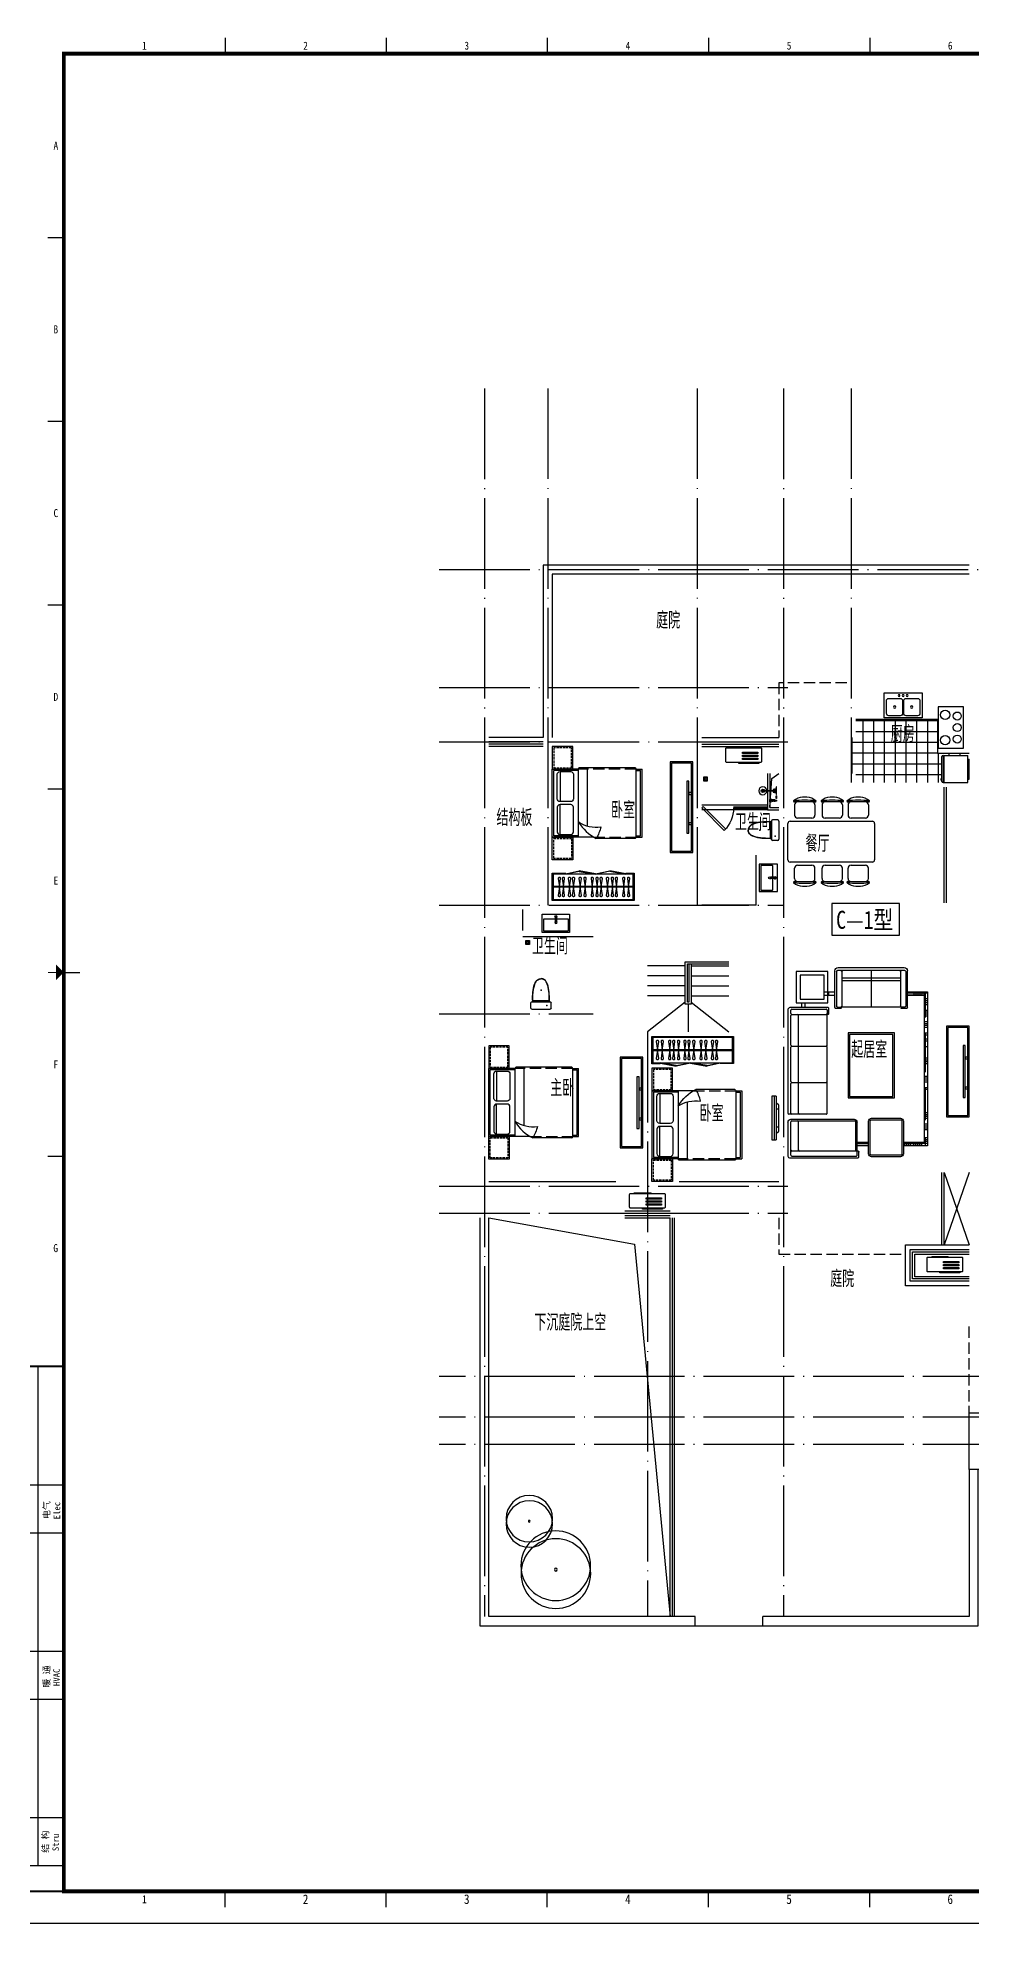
# Model space of a CAD drawing. Extents: x 921942 to 1159542, y -958603 to -790785.
# Drawn here: x 982530 to 1003142, y -916483 to -874882 of the extents above; entities that cross this region are included whole.
import ezdxf
from ezdxf.enums import TextEntityAlignment as Align

# ---------------------------------------------------------------- set-up
doc = ezdxf.new("R2010")
doc.units = 0
doc.header["$LTSCALE"] = 1000
doc.header["$MEASUREMENT"] = 0
doc.linetypes.add('DASH', pattern=[0.35, 0.25, -0.1])
doc.linetypes.add('DOTE', pattern=[2.42, 2, -0.2, 0.02, -0.2])
doc.layers.get('0').update_dxf_attribs({"linetype": 'CONTINUOUS'})
for name, color, linetype in [('BALCONY', 6, 'CONTINUOUS'), ('DOTE', 1, 'DOTE'), ('PUB_TEXT', 7, 'CONTINUOUS'), ('STAIR', 2, 'CONTINUOUS'), ('TT', 7, 'CONTINUOUS'), ('WINDOW', 4, 'CONTINUOUS'), ('厨卫', 8, 'CONTINUOUS'), ('图框', 255, 'CONTINUOUS'), ('家具', 8, 'CONTINUOUS'), ('平面填充', 250, 'CONTINUOUS'), ('树', 86, 'CONTINUOUS'), ('看线', 2, 'CONTINUOUS'), ('空调', 8, 'CONTINUOUS'), ('管道', 8, 'CONTINUOUS'), ('造型墙', 55, 'CONTINUOUS'), ('阳台', 6, 'CONTINUOUS'), ('面积线', 3, 'CONTINUOUS')]:
    doc.layers.add(name, color=color, linetype=linetype)
doc.styles.get("Standard").update_dxf_attribs({"font": 'GBENOR', "bigfont": 'GBCBIG'})
doc.styles.add('TKZ1', font='SIMHEI.TTF', dxfattribs={"width": 0.7})
doc.styles.add('图签栏', font='SimSun.ttf')
doc.styles.add('黑体', font='SIMHEI.TTF', dxfattribs={"width": 0.8})

# ---------------------------------------------------------------- blocks, each defined once
blk = doc.blocks.new('wasfsdgdfh')
at = {"layer": '厨卫', "linetype": 'ByBlock'}
for p, q in [((-317, 406), (241, 406)), ((-317, -432), (-317, 406)), ((-190, 51), (-190, 305)), ((-140, 356), (140, 356)), ((140, 0), (-140, 0)), ((190, 305), (190, 51)), ((241, 406), (241, -432)), ((-190, -330), (-190, -76)), ((-140, -25), (140, -25)), ((140, -381), (-140, -381)), ((190, -76), (190, -330)), ((241, -432), (-317, -432))]:
    blk.add_line(p, q, dxfattribs=at)
at = {"layer": '厨卫', "linetype": 'ByBlock', "extrusion": (0, 0, -1)}
for centre, major_axis, start_param, end_param in [((-254, 76), (-13.5, 13.5), 3.926991, 10.210176), ((-254, -13), (-13.5, 13.5), 3.926991, 10.210176), ((-140, 305), (0.1, 50.8), 4.711206, 6.282002), ((-140, 51), (-0.1, 50.8), 3.142779, 4.713576), ((0, 178), (-18, 18), 3.926991, 10.210176), ((140, 305), (-0.1, 50.8), 0.001187, 1.571983), ((140, 51), (0.1, 50.8), 1.569613, 3.140409), ((-254, -102), (-13.5, 13.5), 3.926991, 10.210176), ((-140, -76), (0.1, 50.8), 4.711206, 6.282002), ((-140, -330), (-0.1, 50.8), 3.142779, 4.713576), ((0, -203), (-18, 18), 3.926991, 10.210176), ((140, -76), (-0.1, 50.8), 0.001187, 1.571983), ((140, -330), (0.1, 50.8), 1.569613, 3.140409)]:
    blk.add_ellipse(centre, major_axis=major_axis, ratio=1, start_param=start_param, end_param=end_param, dxfattribs=at)
blk = doc.blocks.new('aswqdfrsgfh')
at = {"layer": '厨卫', "linetype": 'ByBlock'}
for p, q in [((-513, 299), (-513, -260)), ((401, 299), (-513, 299)), ((401, -260), (401, 299)), ((-513, -260), (401, -260))]:
    blk.add_line(p, q, dxfattribs=at)
for centre, radius in [((-310, 159), 88.9), ((-56, 159), 88.9), ((198, 159), 88.9), ((-336, -108), 102), ((223, -108), 102)]:
    blk.add_circle(centre, radius, dxfattribs=at)
blk = doc.blocks.new('A$C0C200289')
at = {"layer": '家具'}
for p, q in [((-150, 72), (-150, 597)), ((600, 597), (-150, 597)), ((500, 623), (-48, 623)), ((-48, 613), (-48, 623)), ((500, 613), (-48, 613)), ((500, 613), (500, 623)), ((600, 72), (600, 597)), ((-144, 72), (-150, 72)), ((-150, 53), (-150, 62)), ((-144, 62), (-150, 62)), ((-144, 62), (-144, 72)), ((568, 22), (-118, 22)), ((499, 22), (499, 0)), ((535, 22), (535, 0)), ((594, 62), (594, 72)), ((594, 72), (600, 72)), ((594, 62), (600, 62)), ((600, 53), (600, 62)), ((499, 0), (535, 0))]:
    blk.add_line(p, q, dxfattribs=at)
at = {"layer": '家具', "color": 251}
for p, q in [((594, 72), (-144, 72)), ((594, 62), (-144, 62))]:
    blk.add_line(p, q, dxfattribs=at)
at = {"layer": '家具'}
for centre, start, end in [((-118, 53), 180, 270), ((568, 53), 270, 0)]:
    blk.add_arc(centre, 31.5, start, end, dxfattribs=at)
blk = doc.blocks.new('A$C25AA54E1')
at = {"layer": '家具', "ltscale": 20}
for p, q in [((884, 2199), (884, 3017)), ((918, 3081), (3211, 3081)), ((3234, 2997), (3234, 3061)), ((3234, 2234), (3234, 2996)), ((3347, 3015), (3347, 1617)), ((3413, 3081), (4163, 3081)), ((4198, 3046), (4198, 1539)), ((1012, 2176), (906, 2176)), ((1712, 2211), (1057, 2211)), ((3212, 2211), (1757, 2211)), ((1, 1972), (0, 511)), ((883, 2042), (71, 2042)), ((871, 614), (872, 1868)), ((906, 1914), (906, 2019)), ((1443, 1750), (2878, 1750)), ((1443, 728), (1443, 1750)), ((2878, 1750), (2878, 728)), ((4110, 1300), (3391, 1300)), ((4024, 1551), (3413, 1551)), ((4047, 1574), (4047, 1539)), ((4175, 1516), (4070, 1516)), ((3325, 1234), (3325, 597)), ((4176, 597), (4176, 1234)), ((882, 440), (70, 440)), ((905, 463), (905, 568)), ((2878, 728), (1443, 728)), ((3391, 531), (4110, 531))]:
    blk.add_line(p, q, dxfattribs=at)
at = {"layer": '家具', "color": 8}
for p, q in [((918, 2994), (918, 2234)), ((1011, 3017), (942, 3017)), ((1034, 2994), (1034, 2234)), ((1711, 3017), (1058, 3017)), ((1734, 2996), (1734, 2234)), ((2511, 3017), (1758, 3017)), ((2534, 2996), (2534, 2234)), ((3211, 3017), (2558, 3017)), ((3380, 2996), (3380, 1606)), ((4070, 3017), (3403, 3017)), ((4047, 2994), (4047, 1574)), ((4140, 3017), (4070, 3017)), ((4163, 2994), (4163, 1574)), ((3211, 2846), (1058, 2846)), ((4025, 2846), (3403, 2846)), ((603, 2178), (536, 2178)), ((941, 2211), (1012, 2211)), ((64, 1915), (65, 1985)), ((65, 1869), (64, 1915)), ((64, 569), (65, 1872)), ((87, 1892), (849, 1891)), ((87, 1892), (849, 1891)), ((88, 2008), (848, 2007)), ((88, 1892), (848, 1891)), ((236, 592), (236, 1892)), ((293, 592), (293, 1892)), ((503, 2041), (503, 2042)), ((871, 1984), (871, 1914)), ((1476, 1717), (2845, 1717)), ((1476, 761), (1476, 1717)), ((2845, 1717), (2845, 761)), ((4110, 1265), (3391, 1265)), ((4047, 1584), (3402, 1584)), ((3876, 1551), (3876, 1303)), ((3918, 1551), (3918, 1302)), ((4140, 1551), (4070, 1551)), ((65, 1242), (871, 1241)), ((3360, 1234), (3360, 597)), ((4141, 597), (4141, 1234)), ((64, 499), (64, 569)), ((87, 592), (848, 591)), ((87, 476), (848, 475)), ((561, 440), (561, 0)), ((603, 440), (603, 128)), ((871, 498), (871, 568)), ((2845, 761), (1476, 761)), ((3391, 566), (4110, 566)), ((3930, 507), (3860, 507)), ((3918, 465), (3860, 465)), ((3930, 416), (3860, 416)), ((3876, 531), (3876, 0)), ((3918, 531), (3918, 128)), ((606, 292), (536, 292)), ((603, 250), (536, 250)), ((606, 208), (536, 208)), ((606, 158), (536, 158)), ((606, 116), (536, 116)), ((606, 74), (536, 74)), ((1105, 44), (536, 44)), ((606, 86), (603, 86)), ((686, 70), (686, 0)), ((728, 70), (728, 0)), ((770, 70), (770, 0)), ((812, 70), (812, 0)), ((938, 70), (938, 0)), ((979, 70), (979, 0)), ((1021, 70), (1021, 0)), ((1063, 70), (1063, 0)), ((1189, 70), (1189, 0)), ((1231, 70), (1231, 0)), ((1273, 70), (1273, 0)), ((1314, 70), (1314, 0)), ((1440, 70), (1440, 0)), ((2310, 44), (1440, 44)), ((1482, 70), (1482, 0)), ((1574, 70), (1574, 0)), ((1616, 70), (1616, 0)), ((1741, 70), (1741, 0)), ((1993, 70), (1993, 0)), ((2035, 70), (2035, 0)), ((2076, 70), (2076, 0)), ((2118, 70), (2118, 0)), ((2394, 70), (2394, 0)), ((2436, 70), (2436, 0)), ((2478, 70), (2478, 0)), ((2520, 70), (2520, 0)), ((2645, 70), (2645, 0)), ((3365, 44), (2645, 44)), ((2687, 70), (2687, 0)), ((3198, 70), (3198, 0)), ((3240, 70), (3240, 0)), ((3281, 70), (3281, 0)), ((3323, 70), (3323, 0)), ((3449, 70), (3449, 0)), ((3491, 70), (3491, 0)), ((3533, 70), (3533, 0)), ((3575, 70), (3575, 0)), ((3750, 70), (3750, 0)), ((3930, 44), (3750, 44)), ((3792, 70), (3792, 0)), ((3834, 70), (3834, 0)), ((3930, 374), (3860, 374)), ((3918, 297), (3860, 297)), ((3930, 255), (3860, 255)), ((3930, 213), (3860, 213)), ((3918, 171), (3860, 171)), ((3930, 122), (3860, 122)), ((3930, 86), (3918, 86))]:
    blk.add_line(p, q, dxfattribs=at)
at = {"layer": '家具'}
for p, q in [((781, 2780), (884, 2780)), ((781, 2709), (884, 2709)), ((536, 2283), (536, 2042)), ((606, 2283), (606, 2042)), ((3860, 1302), (3860, 1551)), ((3930, 1300), (3930, 1551)), ((536, 440), (536, 0)), ((606, 440), (606, 70)), ((3860, 70), (3860, 531)), ((3930, 0), (3930, 531)), ((606, 70), (3860, 70)), ((536, 0), (3930, 0))]:
    blk.add_line(p, q, dxfattribs=at)
at = {"layer": '家具', "ltscale": 20}
blk.add_lwpolyline([(781, 2895), (781, 2199), (85, 2199), (85, 2895)], close=True, dxfattribs=at)
at = {"layer": '家具', "color": 8}
blk.add_lwpolyline([(698, 2812), (698, 2282), (169, 2282), (169, 2812)], close=True, dxfattribs=at)
at = {"layer": '家具', "ltscale": 20, "extrusion": (0, 0, -1)}
for centre, major_axis, ratio, start_param, end_param in [((953, 3021), (-49.4, 49.4), 1, 5.45018, 6.544088), ((3211, 3058), (16.4, 16.4), 1, -0.785398, 0.696689), ((4163, 3046), (24.6, 24.6), 1, -0.785398, 0.785398), ((906, 2199), (16.2, 16.2), 1, 2.356194, 3.926991), ((1012, 2234), (-16.2, 16.2), 1, 2.356194, 3.926991), ((1012, 2193), (12.7, 12.7), 0.942987, -0.815786, 2.325807), ((1057, 2234), (-16.2, 16.2), 1, 3.926991, 5.497787), ((1712, 2234), (-16.2, 16.2), 1, 2.356194, 3.926991), ((1757, 2234), (16.2, 16.2), 1, 2.356194, 3.926991), ((2512, 2234), (-16.2, 16.2), 1, 2.356194, 3.926991), ((2557, 2234), (16.2, 16.2), 1, 2.356194, 3.926991), ((3212, 2234), (-16.2, 16.2), 1, 2.356194, 3.926991), ((4024, 1574), (16.2, 16.2), 1, 0.785398, 2.356194), ((4175, 1539), (-16.2, 16.2), 1, 2.356194, 3.926991)]:
    blk.add_ellipse(centre, major_axis=major_axis, ratio=ratio, start_param=start_param, end_param=end_param, dxfattribs=at)
at = {"layer": '家具', "color": 8, "extrusion": (0, 0, -1)}
for centre, major_axis, start_param, end_param in [((942, 2994), (16.4, 16.4), 3.926991, 5.497787), ((1011, 2994), (16.4, 16.4), -0.785398, 0.785398), ((1058, 2994), (16.4, 16.4), 3.926991, 5.497787), ((1711, 2994), (-16.4, 16.4), 0.785398, 2.267485), ((1758, 2994), (16.4, 16.4), 4.0157, 5.497787), ((2511, 2994), (-16.4, 16.4), 0.785398, 2.267485), ((2558, 2994), (16.4, 16.4), 4.0157, 5.497787), ((3211, 2994), (-16.4, 16.4), 0.785398, 2.267485), ((3403, 2994), (16.4, 16.4), 4.0157, 5.497787), ((4023, 2994), (16.4, 16.4), -0.785398, 0.785398), ((4070, 2994), (-16.4, 16.4), 5.497787, 7.068583), ((4140, 2994), (16.4, 16.4), -0.785398, 0.785398), ((1058, 2869), (-16.4, 16.4), 3.926991, 5.409078), ((3211, 2822), (16.4, 16.4), -0.785398, 0.696689), ((3403, 2869), (-16.4, 16.4), 3.926991, 5.409078), ((4025, 2822), (-16.4, 16.4), 0.785398, 2.267485), ((941, 2234), (16.2, 16.2), 2.356194, 3.926991), ((4070, 1574), (16.2, 16.2), 2.356194, 3.926991), ((4140, 1574), (-16.2, 16.2), 2.356194, 3.926991)]:
    blk.add_ellipse(centre, major_axis=major_axis, ratio=1, start_param=start_param, end_param=end_param, dxfattribs=at)
at = {"layer": '家具', "ltscale": 20}
for centre, major_axis, ratio, start_param, end_param in [((3413, 3015), (-46.6, 46.6), 1, -0.785398, 0.785398), ((71, 1972), (49.7, 49.7), 1, 0.785398, 2.356194), ((848, 1914), (-16.2, 16.2), 1, 2.355029, 3.925825), ((849, 1868), (16.2, 16.2), 1, 5.496622, 7.067418), ((849, 1868), (16.2, 16.2), 1, 5.496622, 7.067418), ((889, 1914), (12.4, 12.4), 0.984307, 2.347446, 5.489038), ((883, 2019), (-16.2, 16.2), 1, 3.925825, 5.496622), ((3391, 1234), (-46.6, 46.6), 1, -0.785398, 0.785398), ((3413, 1617), (46.6, 46.6), 1, 2.356194, 3.926991), ((4070, 1539), (16.2, 16.2), 1, 2.356194, 3.926991), ((4110, 1234), (46.6, 46.6), 1, 5.497787, 7.068583), ((70, 511), (49.7, 49.7), 1, 2.356194, 3.926991), ((848, 614), (-16.2, 16.2), 1, 2.355029, 3.925825), ((848, 568), (-16.2, 16.2), 1, 3.925825, 5.496622), ((888, 568), (12.4, 12.4), 0.984309, -0.794147, 2.347446), ((882, 463), (-16.2, 16.2), 1, 2.355029, 3.925825), ((3391, 597), (46.6, 46.6), 1, 2.356194, 3.926991), ((4110, 597), (-46.6, 46.6), 1, 2.356194, 3.926991)]:
    blk.add_ellipse(centre, major_axis=major_axis, ratio=ratio, start_param=start_param, end_param=end_param, dxfattribs=at)
at = {"layer": '家具', "color": 8}
for centre, major_axis, start_param, end_param in [((1058, 2822), (16.4, 16.4), 0.785398, 2.267485), ((3211, 2869), (16.4, 16.4), 3.926991, 5.409078), ((3403, 2822), (16.4, 16.4), 0.785398, 2.267485), ((4025, 2869), (16.4, 16.4), 3.926991, 5.409078), ((88, 1915), (16.4, 16.4), 2.355029, 3.925825), ((88, 1869), (-16.4, 16.4), -0.786564, 0.784233), ((88, 1985), (-16.4, 16.4), -0.786564, 0.784233), ((89, 1869), (-16.4, 16.4), -0.697854, 0.784233), ((89, 1869), (16.4, 16.4), 0.872942, 2.355029), ((89, 1915), (-16.4, 16.4), 0.784233, 2.266319), ((89, 1915), (-16.4, 16.4), 0.784233, 2.266319), ((848, 1985), (16.2, 16.2), 5.496622, 7.067418), ((3391, 1234), (-22, 22), -0.785398, 0.785398), ((3402, 1606), (15.5, 15.5), 2.356194, 3.926991), ((4110, 1234), (22, 22), 5.497787, 7.068583), ((87, 615), (16.4, 16.4), 2.355029, 3.925825), ((87, 569), (-16.4, 16.4), -0.786564, 0.784233), ((87, 499), (-16.4, 16.4), 0.784233, 2.355029), ((848, 498), (-16.2, 16.2), 2.355029, 3.925825), ((3391, 597), (22, 22), 2.356194, 3.926991), ((4110, 597), (-22, 22), 2.356194, 3.926991)]:
    blk.add_ellipse(centre, major_axis=major_axis, ratio=1, start_param=start_param, end_param=end_param, dxfattribs=at)
blk = doc.blocks.new('A$C2FB07499')
at = {"layer": '家具', "ltscale": 0.5}
blk.add_lwpolyline([(500, 0), (0, 0), (0, 2000), (500, 2000)], close=True, dxfattribs=at)
at = {"layer": '家具', "color": 251, "ltscale": 40}
for points in [[(470, 30), (30, 30), (30, 1970), (470, 1970)], [(368, 1572), (415, 1572), (415, 428), (368, 428)], [(415, 1381), (480, 1381), (480, 1343), (415, 1343)], [(415, 717), (480, 717), (480, 679), (415, 679)]]:
    blk.add_lwpolyline(points, close=True, dxfattribs=at)
blk = doc.blocks.new('fdgfhghjy')
at = {"layer": '家具'}
for p, q in [((-1002, 425), (-1002, -35)), ((-934, 420), (-709, 420)), ((-572, -1297), (-572, 518)), ((-522, 568), (278, 568)), ((328, 518), (328, -1297)), ((689, 420), (464, 420)), ((757, -35), (757, 425)), ((-1102, 245), (-1102, 146)), ((-642, 353), (-642, 38)), ((397, 38), (397, 353)), ((857, 146), (857, 245)), ((-1102, -363), (-1102, -462)), ((-1002, -183), (-1002, -643)), ((-934, -30), (-709, -30)), ((-934, -188), (-709, -188)), ((-642, -255), (-642, -570)), ((397, -570), (397, -255)), ((689, -30), (464, -30)), ((689, -188), (464, -188)), ((757, -643), (757, -183)), ((857, -462), (857, -363)), ((-1002, -755), (-1002, -1215)), ((-934, -638), (-709, -638)), ((-934, -760), (-709, -760)), ((-642, -828), (-642, -1143)), ((397, -1143), (397, -828)), ((689, -638), (464, -638)), ((689, -760), (464, -760)), ((757, -1215), (757, -755)), ((-1102, -936), (-1102, -1035)), ((-934, -1210), (-709, -1210)), ((689, -1210), (464, -1210)), ((857, -1035), (857, -936)), ((278, -1347), (-522, -1347))]:
    blk.add_line(p, q, dxfattribs=at)
for centre, radius, start, end in [((-786, 235), 316, 139.2735, 178.2349), ((1676, 195), 2713, 174.8023, 185.1977), ((-1018, 435), 10, 67.33, 139.2735), ((-1022, 425), 20, 0, 67.33), ((-934, 353), 67.5, 90, 180), ((-709, 353), 67.5, 0, 90), ((-522, 518), 50, 90, 180), ((278, 518), 50, 0, 90), ((464, 353), 67.5, 90, 180), ((689, 353), 67.5, 0, 90), ((777, 425), 20, 112.67, 180), ((773, 435), 10, 40.7265, 112.67), ((541, 235), 316, 1.7651, 40.7265), ((-1921, 195), 2713, 354.8023, 5.1977), ((-786, 156), 316, 181.7651, 220.7265), ((-934, 38), 67.5, 180, 270), ((-709, 38), 67.5, 270, 0), ((464, 38), 67.5, 180, 270), ((689, 38), 67.5, 270, 0), ((541, 156), 316, 319.2735, 358.2349), ((-786, -373), 316, 139.2735, 178.2349), ((1676, -413), 2713, 174.8023, 185.1977), ((-1018, -44), 10, 220.7265, 292.67), ((-1018, -174), 10, 67.33, 139.2735), ((-1022, -35), 20, 292.67, 0), ((-1022, -183), 20, 0, 67.33), ((-934, -255), 67.5, 90, 180), ((-709, -255), 67.5, 0, 90), ((464, -255), 67.5, 90, 180), ((689, -255), 67.5, 0, 90), ((777, -35), 20, 180, 247.33), ((777, -183), 20, 112.67, 180), ((773, -44), 10, 247.33, 319.2735), ((773, -174), 10, 40.7265, 112.67), ((541, -373), 316, 1.7651, 40.7265), ((-1921, -413), 2713, 354.8023, 5.1977), ((-786, -453), 316, 181.7651, 220.7265), ((-786, -945), 316, 139.2735, 178.2349), ((1676, -985), 2713, 174.8023, 185.1977), ((-1018, -652), 10, 220.7265, 292.67), ((-1018, -746), 10, 67.33, 139.2735), ((-1022, -643), 20, 292.67, 0), ((-1022, -755), 20, 0, 67.33), ((-934, -570), 67.5, 180, 270), ((-934, -828), 67.5, 90, 180), ((-709, -570), 67.5, 270, 0), ((-709, -828), 67.5, 0, 90), ((464, -570), 67.5, 180, 270), ((464, -828), 67.5, 90, 180), ((689, -570), 67.5, 270, 0), ((689, -828), 67.5, 0, 90), ((777, -643), 20, 180, 247.33), ((777, -755), 20, 112.67, 180), ((773, -652), 10, 247.33, 319.2735), ((773, -746), 10, 40.7265, 112.67), ((541, -453), 316, 319.2735, 358.2349), ((541, -945), 316, 1.7651, 40.7265), ((-1921, -985), 2713, 354.8023, 5.1977), ((-786, -1025), 316, 181.7651, 220.7265), ((-1018, -1225), 10, 220.7265, 292.67), ((-1022, -1215), 20, 292.67, 0), ((-934, -1143), 67.5, 180, 270), ((-709, -1143), 67.5, 270, 0), ((464, -1143), 67.5, 180, 270), ((689, -1143), 67.5, 270, 0), ((777, -1215), 20, 180, 247.33), ((773, -1225), 10, 247.33, 319.2735), ((541, -1025), 316, 319.2735, 358.2349), ((-522, -1297), 50, 180, 270), ((278, -1297), 50, 270, 0)]:
    blk.add_arc(centre, radius, start, end, dxfattribs=at)
blk = doc.blocks.new('dgfgf')
at = {"layer": '家具'}
blk.add_lwpolyline([(7597, -62676), (7147, -62676), (7147, -63176), (7597, -63176), (7597, -62676), (7517, -62676)], dxfattribs=at)
at = {"layer": '家具', "color": 251, "linetype": 'DASH', "ltscale": 0.2}
blk.add_lwpolyline([(7567, -62706), (7177, -62706), (7177, -63146), (7567, -63146)], close=True, dxfattribs=at)
blk = doc.blocks.new('A$C72813290')
at = {"layer": '家具'}
for p, q in [((579, 2000), (0, 2000)), ((0, 500), (0, 2000)), ((30, 530), (30, 1970)), ((579, 1970), (30, 1970)), ((170, 1945), (170, 1283)), ((579, 500), (579, 2010)), ((1830, 2030), (599, 2030)), ((779, 753), (779, 2030)), ((1850, 500), (1850, 2000)), ((1850, 2000), (1980, 2000)), ((1850, 1970), (1950, 1970)), ((1950, 530), (1950, 1970)), ((1980, 500), (1980, 2000)), ((170, 555), (170, 1217)), ((912, 500), (0, 500)), ((579, 530), (30, 530)), ((1830, 470), (967, 470)), ((1850, 530), (1950, 530)), ((1850, 500), (1980, 500))]:
    blk.add_line(p, q, dxfattribs=at)
at = {"layer": '家具', "linetype": 'DASH'}
for p, q in [((1850, 2000), (579, 2000)), ((912, 500), (1850, 500))]:
    blk.add_line(p, q, dxfattribs=at)
at = {"layer": '家具'}
for points in [[(170, 1945), (405, 1945, -0.414214), (465, 1885), (465, 1343, -0.414214), (405, 1283), (170, 1283, -0.414214), (110, 1343), (110, 1885, -0.414214)], [(170, 555), (405, 555, 0.414214), (465, 615), (465, 1157, 0.414214), (405, 1217), (170, 1217, 0.414214), (110, 1157), (110, 615, 0.414214)]]:
    blk.add_lwpolyline(points, format="xyb", close=True, dxfattribs=at)
blk.add_lwpolyline([(579, 833, 0.180302), (1071, 725, -0.088637), (967, 470, 28871.271551)], format="xyb", dxfattribs=at)
for centre, radius, start, end in [((599, 2010), 20, 90, 180), ((1819, 2001), 30.7, 357.6884, 69.6917), ((1392, 1313), 944, 210.6075, 243.2773), ((1819, 499), 30.7, 290.3566, 2.3152)]:
    blk.add_arc(centre, radius, start, end, dxfattribs=at)
blk.add_blockref('dgfgf', (-7147, 65176), dxfattribs=at)
at = {"layer": '家具', "xscale": -1, "rotation": 180}
blk.add_blockref('dgfgf', (-7147, -62676), dxfattribs=at)
blk = doc.blocks.new('asfdgfhgfh')
at = {"layer": '厨卫', "lineweight": -3}
for p, q in [((-222, -50), (-222, -125)), ((-222, -72), (-192, -72)), ((-192, -50), (-192, -125)), ((-12, -37), (-12, -27)), ((4, -42), (4, -315)), ((14, -315), (14, -42)), ((31, -37), (31, -27))]:
    blk.add_line(p, q, dxfattribs=at)
at = {"layer": '厨卫', "color": 8}
for p, q in [((-6, -37), (-6, -27)), ((24, -34), (24, -27))]:
    blk.add_line(p, q, dxfattribs=at)
at = {"layer": '厨卫', "lineweight": -3}
for points in [[(-195, -40), (-195, -12), (-219, -12), (-219, -40)], [(-1, -27), (-46, -27), (-76, -22), (-76, -12)], [(-76, -12), (94, -12), (94, -22), (64, -27), (19, -27)], [(-19, -61), (-29, -61), (-29, -57), (-19, -57)], [(4, -82), (-19, -82), (-19, -37), (-6, -37)], [(24, -37), (37, -37), (37, -82), (14, -82)], [(37, -57), (47, -57), (47, -61), (37, -61)]]:
    blk.add_lwpolyline(points, dxfattribs=at)
for points in [[(-162, -12), (-162, -22), (-106, -22), (-106, -12)], [(40, -12), (40, -22), (-22, -22), (-22, -12)]]:
    blk.add_lwpolyline(points, close=True, dxfattribs=at)
at = {"layer": '厨卫', "color": 8}
for points in [[(4, -62), (-6, -62), (-6, -34), (-1, -34)], [(19, -34), (24, -34), (24, -62), (14, -62)]]:
    blk.add_lwpolyline(points, dxfattribs=at)
blk.add_lwpolyline([(19, -22), (19, -42), (-1, -42), (-1, -22)], close=True, dxfattribs=at)
for centre, radius in [((-207, -50), 15), ((-207, -99), 15), ((9, -315), 5)]:
    blk.add_circle(centre, radius, dxfattribs=at)
at = {"layer": '厨卫', "lineweight": -3}
blk.add_circle((9, -315), 89.5, dxfattribs=at)
for centre, start, end in [((-239, -119), 286.4181, 340.3267), ((-175, -119), 199.6733, 253.5819)]:
    blk.add_arc(centre, 17.7, start, end, dxfattribs=at)
at = {"layer": '厨卫', "color": 8}
for centre, radius, start, end in [((-207, -50), 17, 133.3359, 208.0725), ((-207, -99), 17, 151.9275, 28.0725), ((-207, -50), 17, 331.9275, 46.6641), ((9, -315), 35, 98.2132, 81.7868), ((9, -315), 9, 123.749, 56.251)]:
    blk.add_arc(centre, radius, start, end, dxfattribs=at)
at = {"layer": '厨卫', "lineweight": -3, "extrusion": (0, 0, -1)}
for centre, major_axis, ratio, start_param, end_param in [((-207, -147), (33.6, 0), 0.612909, -0.37962, 3.521213), ((-207, -138), (31.4, 0), 0.47884, -1.072899, 4.214492)]:
    blk.add_ellipse(centre, major_axis=major_axis, ratio=ratio, start_param=start_param, end_param=end_param, dxfattribs=at)
blk = doc.blocks.new('aswfdgdfh')
at = {"layer": '厨卫'}
blk.add_lwpolyline([(43, -43), (43, 43), (-43, 43), (-43, -43)], close=True, dxfattribs=at)
at = {"layer": '厨卫', "color": 8}
for points in [[(-33, 0), (-33, 1), (-17, 1), (-17, 0)], [(-24, 23), (-22, 24), (-11, 13), (-13, 12)], [(0, 33), (1, 33), (1, 17), (0, 17)], [(23, 24), (24, 22), (13, 11), (12, 13)], [(33, 0), (33, -1), (17, -1), (17, 0)], [(-23, -24), (-24, -22), (-13, -11), (-12, -13)], [(0, -33), (-1, -33), (-1, -17), (0, -17)], [(24, -23), (22, -24), (11, -13), (13, -12)]]:
    blk.add_lwpolyline(points, close=True, dxfattribs=at)
blk.add_circle((0, 0), 36.6, dxfattribs=at)
blk = doc.blocks.new('DR2045')
at = {"color": 0, "linetype": 'ByBlock'}
for p, q in [((0, 0), (-1.1, -1.1)), ((0, 0), (17, -17)), ((-1.1, -1.1), (15.9, -18))]:
    blk.add_line(p, q, dxfattribs=at)
blk.add_arc((0, 0), 24, 270, 315, dxfattribs=at)
blk = doc.blocks.new('asfdgfh')
at = {"layer": '厨卫', "ltscale": 100}
for p, q in [((-266, -207, 0), (-266, -92, 0)), ((159, -67, 0), (-241, -67, 0)), ((159, -232, 0), (-241, -232, 0)), ((145, -40, 0), (-228, -40, 0)), ((184, -207, 0), (184, -92, 0))]:
    blk.add_line(p, q, dxfattribs=at)
for centre, radius, start, end in [((-241, -92, 0), 25, 90, 180), ((-241, -207, 0), 25, 180, 270), ((-261, -39, 0), 33.7, 303.6157, 10.847), ((178, -39, 0), 33.9, 169.3113, 235.1347), ((159, -92, 0), 25, 0, 90), ((159, -207, 0), 25, 270, 0)]:
    blk.add_arc(centre, radius, start, end, dxfattribs=at)
for points, knots in [([(-227, -33, 0), (-227, 85, 0), (-226, 243, 0), (-137, 424, 0), (-69, 441, 0), (-41, 448, 0)], [0, 0, 0, 0, 355.24272, 473.249847, 556.576042, 556.576042, 556.576042, 556.576042]), ([(-222, -41, 0), (-222, -2, 0), (-222, 29, 0), (-220, 90, 0), (-219, 121, 0), (-213, 182, 0), (-208, 213, 0), (-198, 258, 0), (-194, 273, 0), (-187, 296, 0), (-184, 303, 0), (-180, 315, 0), (-179, 319, 0), (-176, 326, 0), (-174, 330, 0), (-170, 341, 0), (-167, 348, 0), (-160, 363, 0), (-156, 369, 0), (-148, 382, 0), (-143, 389, 0), (-134, 400, 0), (-129, 405, 0), (-121, 412, 0), (-118, 414, 0), (-112, 418, 0), (-109, 420, 0), (-102, 423, 0), (-99, 425, 0), (-92, 428, 0), (-89, 429, 0), (-78, 433, 0), (-71, 435, 0), (-56, 440, 0), (-48, 441, 0), (-40, 443, 0)], [0, 0, 0, 0, 92.762674, 92.762674, 185.525347, 185.525347, 278.288021, 278.288021, 324.669358, 324.669358, 347.860026, 347.860026, 359.45536, 359.45536, 371.050694, 371.050694, 394.241363, 394.241363, 417.432031, 417.432031, 440.6227, 440.6227, 463.813368, 463.813368, 475.408702, 475.408702, 487.004036, 487.004036, 498.599371, 498.599371, 510.194705, 510.194705, 533.385373, 533.385373, 556.576042, 556.576042, 556.576042, 556.576042]), ([(140, -40, 0), (140, -2, 0), (139, 29, 0), (138, 90, 0), (136, 121, 0), (130, 182, 0), (125, 213, 0), (115, 258, 0), (111, 273, 0), (104, 296, 0), (101, 303, 0), (97, 315, 0), (96, 319, 0), (93, 326, 0), (92, 330, 0), (87, 341, 0), (84, 348, 0), (77, 363, 0), (73, 369, 0), (65, 382, 0), (61, 389, 0), (51, 400, 0), (46, 405, 0), (38, 412, 0), (35, 414, 0), (29, 418, 0), (26, 420, 0), (20, 423, 0), (16, 425, 0), (10, 428, 0), (6, 429, 0), (-4, 433, 0), (-12, 435, 0), (-27, 440, 0), (-35, 441, 0), (-43, 443, 0)], [0, 0, 0, 0, 92.762674, 92.762674, 185.525347, 185.525347, 278.288021, 278.288021, 324.669358, 324.669358, 347.860026, 347.860026, 359.45536, 359.45536, 371.050694, 371.050694, 394.241363, 394.241363, 417.432031, 417.432031, 440.6227, 440.6227, 463.813368, 463.813368, 475.408702, 475.408702, 487.004036, 487.004036, 498.599371, 498.599371, 510.194705, 510.194705, 533.385373, 533.385373, 556.576042, 556.576042, 556.576042, 556.576042]), ([(145, -33, 0), (144, 85, 0), (143, 243, 0), (54, 424, 0), (-13, 441, 0), (-41, 448, 0)], [0, 0, 0, 0, 355.24272, 473.249847, 556.576042, 556.576042, 556.576042, 556.576042])]:
    blk.add_open_spline(points, degree=3, knots=knots, dxfattribs=at)
at = {"layer": '厨卫'}
for p in [(-42, 189, 0), (-171, -149, 0)]:
    blk.add_point(p, dxfattribs=at)
blk = doc.blocks.new('asfsdgdfh')
at = {"layer": '厨卫'}
for p, q in [((-103, -121), (-103, -33)), ((-73, -121), (-73, -33))]:
    blk.add_line(p, q, dxfattribs=at)
blk.add_lwpolyline([(212, 214), (-388, 214), (-388, -186), (212, -186)], close=True, dxfattribs=at)
blk.add_lwpolyline([(-73, -86), (172, -86, 0.414214), (182, -76), (182, 174, 0.414214), (172, 184), (-348, 184, 0.414214), (-358, 174), (-358, -76, 0.414214), (-348, -86), (-103, -86)], format="xyb", dxfattribs=at)
for radius in [25, 20]:
    blk.add_circle((-88, -11), radius, dxfattribs=at)
for centre, radius, start, end in [((-88, -138), 23, 99.4881, 80.5119), ((-88, -138), 12.3, 106.4136, 73.5864), ((-88, -138), 10.7, 108.3951, 71.6049), ((218, -111), 310, 175.5082, 184.4918), ((-88, -87), 2.86, 0, 180), ((-88, -136), 2.86, 180, 0), ((-394, -111), 310, 355.5082, 4.4918)]:
    blk.add_arc(centre, radius, start, end, dxfattribs=at)
for centre in [(-88, -33), (-88, -42), (-88, -44)]:
    blk.add_ellipse(centre, major_axis=(-15.3, 0), ratio=0.448066, start_param=3.141593, end_param=6.283185, dxfattribs=at)
blk = doc.blocks.new('空调机')
at = {"layer": '空调', "color": 8}
for p, q in [((2416486, -275315), (2416486, -275325)), ((2416849, -275305), (2416496, -275305)), ((2416859, -275325), (2416859, -275315))]:
    blk.add_line(p, q, dxfattribs=at)
blk.add_lwpolyline([(2416186, -275325), (2416946, -275325, -0.414214), (2416966, -275345), (2416966, -275615, -0.414214), (2416946, -275635), (2416186, -275635, -0.414214), (2416166, -275615), (2416166, -275345, -0.414214)], format="xyb", close=True, dxfattribs=at)
for points in [[(2416235, -275664), (2416675, -275664), (2416675, -275649), (2416235, -275649)], [(2416256, -275445), (2416592, -275445), (2416592, -275416), (2416256, -275416)], [(2416256, -275511), (2416592, -275511), (2416592, -275482), (2416256, -275482)], [(2416256, -275577), (2416592, -275577), (2416592, -275548), (2416256, -275548)]]:
    blk.add_lwpolyline(points, close=True, dxfattribs=at)
for centre, start, end in [((2416496, -275315), 90, 180), ((2416849, -275315), 0, 90)]:
    blk.add_arc(centre, 10, start, end, dxfattribs=at)
blk = doc.blocks.new('图框2')
at = {"layer": '图框', "color": 0}
for p, q in [((7538, 58900), (7538, 58400)), ((12575, 58900), (12575, 58400)), ((17612, 58900), (17612, 58400)), ((22650, 58900), (22650, 58400)), ((27688, 58900), (27688, 58400)), ((2000, 52660), (2500, 52660)), ((2000, 46920), (2500, 46920)), ((2000, 41180), (2500, 41180)), ((2000, 35440), (2500, 35440)), ((2500, 29700), (3000, 29700)), ((2000, 23960), (2500, 23960)), ((900, 17400), (2500, 17400)), ((900, 17400), (2500, 17400)), ((1700, 1800), (1700, 17400)), ((900, 13700), (2500, 13700)), ((900, 12200), (2500, 12200)), ((900, 8500), (2500, 8500)), ((900, 7000), (2500, 7000)), ((900, 3300), (2500, 3300)), ((900, 1800), (2500, 1800)), ((7538, 500), (7538, 1000)), ((12575, 500), (12575, 1000)), ((17612, 500), (17612, 1000)), ((22650, 500), (22650, 1000)), ((27688, 500), (27688, 1000)), ((0, 0), (84100, 0))]:
    blk.add_line(p, q, dxfattribs=at)
at = {"layer": '图框', "color": 0, "const_width": 120}
blk.add_lwpolyline([(83100, 58400), (2500, 58400), (2500, 1000), (83100, 1000)], close=True, dxfattribs=at)
at = {"layer": '图框', "color": 0}
for points, const_width in [([(2250, 29700), (2000, 29700)], 30), ([(2500, 1000), (900, 1000), (900, 17400), (2500, 17400)], 60)]:
    blk.add_lwpolyline(points, dxfattribs=dict(at, const_width=const_width))
blk.add_solid([(2250, 29450), (2250, 29950), (2500, 29700)], dxfattribs=at)
at = {"layer": '图框', "color": 0, "style": 'TKZ1', "width": 0.85}
for s, height, p in [('1', 250, (5019, 58650)), ('2', 250, (10056, 58650)), ('3', 250, (15094, 58650)), ('4', 250, (20131, 58650)), ('5', 250, (25169, 58650)), ('6', 250, (30206, 58650)), ('A', 250, (2250, 55530)), ('B', 250, (2250, 49790)), ('C', 250, (2250, 44050)), ('D', 250, (2250, 38310)), ('E', 250, (2250, 32570)), ('F', 250, (2250, 26830)), ('G', 250, (2244, 21090)), ('1', 250, (5019, 750)), ('2', 300, (10056, 750)), ('3', 300, (15094, 750)), ('4', 300, (20131, 750)), ('5', 300, (25169, 750)), ('6', 300, (30206, 750))]:
    blk.add_text(s, height=height, dxfattribs=at).set_placement(p, align=Align.MIDDLE)
at = {"layer": '图框', "color": 0, "style": '图签栏'}
for s, p in [('电气', (1956, 12907)), ('暖 通', (1956, 7707)), ('结 构', (1916, 2550))]:
    blk.add_text(s, height=200, rotation=90, dxfattribs=at).set_placement(p, align=Align.MIDDLE)
for s, p in [('Elec', (2385, 12619)), ('HVAC', (2368, 7411)), ('Stru', (2344, 2253))]:
    blk.add_text(s, height=200, rotation=90, dxfattribs=at).set_placement(p)
blk = doc.blocks.new('sderg fhfgjghj')
at = {"layer": '家具'}
blk.add_line((934, 186), (934, 206), dxfattribs=at)
at = {"layer": '家具', "color": 8}
for p, q in [((-553, -83), (1212, -84)), ((-553, -103), (1212, -104))]:
    blk.add_line(p, q, dxfattribs=at)
at = {"layer": '家具'}
for points in [[(-390, 187), (-390, 207), (-573, 207), (-573, -393), (1232, -394), (1232, 206), (934, 206)], [(-388, 187), (934, 186), (1212, 186), (1212, -374), (-553, -373), (-553, 187), (-388, 187)]]:
    blk.add_lwpolyline(points, dxfattribs=at)
at = {"layer": '家具', "color": 8}
for points in [[(-479, -280), (-452, -93), (-479, 93, -0.459921), (-459, 117), (-445, 117, -0.459921), (-425, 93), (-452, -93), (-425, -280, -0.459921), (-445, -303), (-459, -303, -0.459921)], [(-372, -280), (-346, -93), (-372, 93, -0.459921), (-353, 117), (-338, 117, -0.459921), (-319, 93), (-346, -93), (-319, -280, -0.459921), (-338, -303), (-353, -303, -0.459921)], [(-209, -280), (-182, -93), (-209, 93, -0.459921), (-189, 117), (-175, 117, -0.459921), (-155, 93), (-182, -93), (-155, -280, -0.459921), (-175, -303), (-189, -303, -0.459921)], [(-120, -280), (-93, -93), (-120, 93, -0.459921), (-100, 117), (-86, 117, -0.459921), (-66, 93), (-93, -93), (-66, -280, -0.459921), (-86, -303), (-100, -303, -0.459921)], [(-13, -280), (13, -93), (-13, 93, -0.459921), (6, 117), (21, 117, -0.459921), (40, 93), (13, -93), (40, -280, -0.459921), (21, -303), (6, -303, -0.459921)], [(128, -280), (155, -93), (128, 93, -0.459921), (148, 117), (162, 117, -0.459921), (182, 93), (155, -93), (182, -280, -0.459921), (162, -303), (148, -303, -0.459921)], [(217, -280), (244, -93), (217, 93, -0.459921), (236, 117), (251, 117, -0.459921), (270, 93), (244, -93), (270, -280, -0.459921), (251, -303), (236, -303, -0.459921)], [(323, -280), (350, -93), (323, 93, -0.459921), (343, 117), (357, 117, -0.459921), (377, 93), (350, -93), (377, -280, -0.459921), (357, -303), (343, -303, -0.459921)], [(483, -280), (510, -93), (483, 93, -0.459921), (503, 117), (518, 117, -0.459921), (537, 93), (510, -93), (537, -280, -0.459921), (518, -303), (503, -303, -0.459921)], [(590, -280), (617, -93), (590, 93, -0.459921), (610, 117), (624, 117, -0.459921), (644, 93), (617, -93), (644, -280, -0.459921), (624, -303), (610, -303, -0.459921)], [(737, -280), (764, -93), (737, 93, -0.459921), (757, 117), (771, 117, -0.459921), (791, 93), (764, -93), (791, -280, -0.459921), (771, -303), (757, -303, -0.459921)], [(826, -280), (852, -93), (826, 93, -0.459921), (845, 117), (860, 117, -0.459921), (879, 93), (852, -93), (879, -280, -0.459921), (860, -303), (845, -303, -0.459921)], [(961, -280), (988, -93), (961, 93, -0.459921), (981, 117), (995, 117, -0.459921), (1015, 93), (988, -93), (1015, -280, -0.459921), (995, -303), (981, -303, -0.459921)], [(1049, -280), (1076, -93), (1049, 93, -0.459921), (1069, 117), (1083, 117, -0.459921), (1103, 93), (1076, -93), (1103, -280, -0.459921), (1083, -303), (1069, -303, -0.459921)]]:
    blk.add_lwpolyline(points, format="xyb", close=True, dxfattribs=at)
at = {"layer": '家具'}
for points in [[(-388, 196), (-40, 259), (-39, 250), (-386, 187)], [(276, 196), (-40, 259), (-42, 250), (274, 187)], [(278, 196), (640, 259), (642, 249), (280, 186)], [(934, 196), (640, 259), (638, 249), (932, 186)]]:
    blk.add_lwpolyline(points, close=True, dxfattribs=at)
blk = doc.blocks.new('aswefrsdtfgdgh')
for p, q in [((-152, 480), (-152, -480)), ((-58, 480), (-152, 480)), ((-58, 480), (-58, -480)), ((0, -199), (0, 199)), ((-152, -480), (-58, -480))]:
    blk.add_line(p, q)
at = {"color": 9}
for p, q in [((-96, -480), (-96, 480)), ((0, 199), (-58, 199)), ((0, -199), (-58, -199))]:
    blk.add_line(p, q, dxfattribs=at)
blk.add_lwpolyline([(-58, 339), (-58, -339), (0, -287), (0, 287)], close=True)
blk = doc.blocks.new('$plan$00000428')
for centre, radius in [((-45, 29), 445), ((39, -27), 445), ((-3, 1), 18.1)]:
    blk.add_circle(centre, radius)
at = {"width": 0.8, "flags": 9}
for tag in ['YSIZE', 'XSIZE']:
    blk.add_attdef(tag, (-5, 0), '', height=0.2, dxfattribs=at)

msp = doc.modelspace()

# ---------------------------------------------------------------- hatches: boundary and pattern name
at = {"layer": '平面填充'}
h = msp.add_hatch(dxfattribs=at)
h.set_pattern_fill('NET', color=256, scale=75, style=0)
h.set_pattern_definition([(0, (93018.2, 47549.7), (0, 238.125), []), (90, (93018.2, 47549.7), (-238.125, 1e-14), [])])
edge = h.paths.add_edge_path()
edge.add_ellipse((1002523, -890743), major_axis=(-31.5, 0), ratio=0.8, start_angle=-90, end_angle=0, ccw=False)
edge.add_line((1002523, -890718), (1002531, -890718))
edge.add_line((1002531, -890718), (1002531, -890722))
edge.add_line((1002531, -890722), (1002541, -890722))
edge.add_line((1002541, -890722), (1002541, -890718))
edge.add_line((1002541, -890718), (1003066, -890718))
edge.add_line((1003066, -890718), (1003066, -891318))
edge.add_line((1003066, -891318), (1003092, -891318))
edge.add_line((1003092, -891318), (1003092, -891238))
edge.add_line((1003092, -891238), (1003083, -891238))
edge.add_line((1003083, -891238), (1003083, -890799))
edge.add_line((1003083, -890799), (1003092, -890799))
edge.add_line((1003092, -890799), (1003092, -890669))
edge.add_line((1003092, -890669), (1002392, -890669))
edge.add_line((1002392, -890669), (1002392, -889918))
edge.add_line((1002392, -889918), (1000592, -889918))
edge.add_line((1000592, -889918), (1000592, -890318))
edge.add_line((1000592, -890318), (1000492, -890318))
edge.add_line((1000492, -890318), (1000492, -891118))
edge.add_line((1000492, -891118), (1000592, -891118))
edge.add_line((1000592, -891118), (1000592, -891318))
edge.add_line((1000592, -891318), (1001292, -891318))
edge.add_line((1001292, -891318), (1002492, -891318))
edge.add_line((1002492, -891318), (1002511, -891318))
edge.add_ellipse((1002523, -891292), major_axis=(31.5, 0), ratio=0.8, start_angle=180, end_angle=269.9981, ccw=False)
edge.add_line((1002491, -891292), (1002491, -891266))
edge.add_line((1002491, -891266), (1002469, -891266))
edge.add_line((1002469, -891266), (1002469, -891237))
edge.add_line((1002469, -891237), (1002491, -891237))
edge.add_line((1002491, -891237), (1002491, -890743))
h.paths.add_polyline_path([(1001755, -890693), (1001755, -889843), (1002205, -889843), (1002205, -890693)], flags=9)
h.paths.add_polyline_path([(1001286, -890542), (1001965, -890542), (1001965, -890001), (1001286, -890001)], flags=24)

# ---------------------------------------------------------------- linework, layer by layer
at = {"layer": 'BALCONY', "color": 8}
for p, q in [((993692, -890318), (992492, -890318)), ((993692, -890518), (992492, -890518)), ((997192, -890318), (998892, -890318)), ((997192, -890518), (998892, -890518)), ((1001892, -901718), (1003092, -901718))]:
    msp.add_line(p, q, dxfattribs=at)
at = {"layer": 'BALCONY'}
for p, q in [((993692, -890418), (992492, -890418)), ((993692, -890468), (992492, -890468)), ((997192, -890418), (998892, -890418)), ((997192, -890468), (998892, -890468)), ((996542, -909718), (996542, -900918)), ((996592, -909718), (996592, -900918))]:
    msp.add_line(p, q, dxfattribs=at)
for points in [[(995492, -900818), (996492, -900818)], [(995492, -900868), (996492, -900868)], [(1003092, -902318), (1001792, -902318), (1001792, -901618), (1003092, -901618)], [(1003092, -902268), (1001842, -902268), (1001842, -901668), (1003092, -901668)]]:
    msp.add_lwpolyline(points, dxfattribs=at)
at = {"layer": 'BALCONY', "color": 8}
for points in [[(995492, -900918), (996492, -900918)], [(1003092, -902418), (1001692, -902418), (1001692, -901518), (1003092, -901518)], [(1003092, -902218), (1001892, -902218), (1001892, -901718)]]:
    msp.add_lwpolyline(points, dxfattribs=at)
at = {"layer": 'DOTE', "linetype": 'DOTE'}
for p, q in [((992392, -882623), (992392, -909718)), ((993792, -882618), (993792, -894018)), ((997092, -882618), (997092, -894018)), ((998992, -882623), (998992, -909718)), ((1000492, -882618), (1000492, -891318)), ((991392, -886618), (1030692, -886618)), ((991392, -889218), (999089, -889218)), ((991392, -890418), (999089, -890418)), ((991392, -894018), (998992, -894018)), ((991392, -896418), (994792, -896418)), ((995992, -896818), (995992, -909718)), ((991392, -900218), (999092, -900218)), ((991392, -900818), (999092, -900818)), ((1030692, -904418), (991392, -904418)), ((1030692, -905318), (991392, -905318)), ((1030692, -905918), (991392, -905918))]:
    msp.add_line(p, q, dxfattribs=at)
at = {"layer": 'PUB_TEXT'}
msp.add_lwpolyline([(1001559, -893982), (1000059, -893982), (1000059, -894682), (1001559, -894682)], close=True, dxfattribs=at)
at = {"layer": 'STAIR'}
for p, q in [((996827, -895358), (995992, -895358)), ((996827, -895578), (995992, -895578)), ((996957, -895358), (997792, -895358)), ((996957, -895578), (997792, -895578)), ((996827, -895798), (995992, -895798)), ((996827, -896018), (995992, -896018)), ((996957, -895798), (997792, -895798)), ((996957, -896018), (997792, -896018)), ((996827, -896158), (995992, -896818)), ((996892, -896208), (996892, -896818)), ((996957, -896158), (997792, -896818))]:
    msp.add_line(p, q, dxfattribs=at)
at = {"layer": 'WINDOW'}
for p, q in [((998392, -894018), (997192, -894018)), ((997042, -909918), (998542, -909918))]:
    msp.add_line(p, q, dxfattribs=at)
at = {"layer": '厨卫', "color": 3}
for p, q in [((998642, -891818), (997192, -891818)), ((998642, -891918), (997192, -891918))]:
    msp.add_line(p, q, dxfattribs=at)
at = {"layer": '厨卫', "linetype": 'ByBlock'}
for p, q in [((997892, -891853), (998642, -891853)), ((997892, -891883), (998642, -891883))]:
    msp.add_line(p, q, dxfattribs=at)
at = {"layer": '厨卫'}
for p, q in [((998392, -894018), (998392, -892918)), ((993242, -894577, 0), (993242, -894118)), ((994792, -894718, 0), (993242, -894718, 0))]:
    msp.add_line(p, q, dxfattribs=at)
msp.add_lwpolyline([(1000592, -889918), (1002392, -889918), (1002392, -890669), (1003092, -890669)], dxfattribs=at)
at = {"layer": '家具', "color": 8}
for p, q in [((996112, -897208), (997872, -897207)), ((996112, -897228), (997872, -897227))]:
    msp.add_line(p, q, dxfattribs=at)
at = {"layer": '家具'}
for p, q in [((997600, -897497), (997600, -897517)), ((1002492, -901518), (1002492, -899918)), ((1002542, -901518), (1002542, -899918)), ((1002542, -899918), (1003092, -901518)), ((1003092, -899918), (1002542, -901518))]:
    msp.add_line(p, q, dxfattribs=at)
for points in [[(1002542, -893968), (1002542, -891418)], [(1002592, -893968), (1002592, -891418)], [(996276, -897498), (996276, -897518), (996092, -897518), (996092, -896918), (997892, -896917), (997892, -897517), (997600, -897517)], [(996277, -897498), (997600, -897497), (997872, -897497), (997872, -896937), (996112, -896938), (996112, -897498), (996277, -897498)]]:
    msp.add_lwpolyline(points, dxfattribs=at)
at = {"layer": '家具', "color": 8}
for points in [[(996186, -897031), (996213, -897218), (996186, -897404, 0.459921), (996206, -897428), (996220, -897428, 0.459921), (996240, -897404), (996213, -897218), (996240, -897031, 0.459921), (996220, -897008), (996206, -897008, 0.459921)], [(996293, -897031), (996320, -897218), (996293, -897404, 0.459921), (996313, -897428), (996327, -897428, 0.459921), (996347, -897404), (996320, -897218), (996347, -897031, 0.459921), (996327, -897008), (996313, -897008, 0.459921)], [(996457, -897031), (996484, -897218), (996457, -897404, 0.459921), (996476, -897428), (996491, -897428, 0.459921), (996510, -897404), (996484, -897218), (996510, -897031, 0.459921), (996491, -897008), (996476, -897008, 0.459921)], [(996545, -897031), (996572, -897218), (996545, -897404, 0.459921), (996565, -897428), (996579, -897428, 0.459921), (996599, -897404), (996572, -897218), (996599, -897031, 0.459921), (996579, -897008), (996565, -897008, 0.459921)], [(996652, -897031), (996679, -897218), (996652, -897404, 0.459921), (996672, -897428), (996686, -897428, 0.459921), (996706, -897404), (996679, -897218), (996706, -897031, 0.459921), (996686, -897008), (996672, -897008, 0.459921)], [(996793, -897031), (996820, -897218), (996793, -897404, 0.459921), (996813, -897428), (996828, -897428, 0.459921), (996847, -897404), (996820, -897218), (996847, -897031, 0.459921), (996828, -897008), (996813, -897008, 0.459921)], [(996882, -897031), (996909, -897218), (996882, -897404, 0.459921), (996902, -897428), (996916, -897428, 0.459921), (996936, -897404), (996909, -897218), (996936, -897031, 0.459921), (996916, -897008), (996902, -897008, 0.459921)], [(996989, -897031), (997016, -897218), (996989, -897404, 0.459921), (997008, -897428), (997023, -897428, 0.459921), (997042, -897404), (997016, -897218), (997042, -897031, 0.459921), (997023, -897008), (997008, -897008, 0.459921)], [(997149, -897031), (997176, -897218), (997149, -897404, 0.459921), (997168, -897428), (997183, -897428, 0.459921), (997202, -897404), (997176, -897218), (997202, -897031, 0.459921), (997183, -897008), (997168, -897008, 0.459921)], [(997255, -897031), (997282, -897218), (997255, -897404, 0.459921), (997275, -897428), (997289, -897428, 0.459921), (997309, -897404), (997282, -897218), (997309, -897031, 0.459921), (997289, -897008), (997275, -897008, 0.459921)], [(997402, -897031), (997429, -897218), (997402, -897404, 0.459921), (997422, -897428), (997436, -897428, 0.459921), (997456, -897404), (997429, -897218), (997456, -897031, 0.459921), (997436, -897008), (997422, -897008, 0.459921)], [(997491, -897031), (997518, -897218), (997491, -897404, 0.459921), (997511, -897428), (997525, -897428, 0.459921), (997545, -897404), (997518, -897218), (997545, -897031, 0.459921), (997525, -897008), (997511, -897008, 0.459921)]]:
    msp.add_lwpolyline(points, format="xyb", close=True, dxfattribs=at)
at = {"layer": '家具'}
for points in [[(996277, -897507), (996625, -897570), (996627, -897561), (996279, -897498)], [(996942, -897507), (996625, -897570), (996623, -897561), (996940, -897498)], [(996943, -897507), (997305, -897570), (997307, -897560), (996945, -897497)], [(997600, -897507), (997305, -897570), (997304, -897560), (997598, -897497)]]:
    msp.add_lwpolyline(points, close=True, dxfattribs=at)
at = {"layer": '看线', "linetype": 'DASH'}
for points in [[(1000392, -889118), (998892, -889118), (998892, -890318)], [(998892, -900918), (998892, -901718), (1001692, -901718)], [(1003092, -906018), (1003092, -903318)]]:
    msp.add_lwpolyline(points, dxfattribs=at)
at = {"layer": '看线'}
for points in [[(992492, -900118), (995292, -900118)], [(996692, -900118), (998892, -900118)]]:
    msp.add_lwpolyline(points, dxfattribs=at)
msp.add_lwpolyline([(1003422, -905218), (1003712, -905218), (1004142, -905218), (1004292, -905218), (1004292, -906468), (1003092, -906468), (1003092, -905218), (1003242, -905218), (1003372, -905218)], close=True, dxfattribs=at)
at = {"layer": '管道'}
for points in [[(998642, -891118), (998642, -891918), (998892, -891918)], [(998692, -891118), (998692, -891868), (998892, -891868)], [(998692, -891868), (998739, -891228), (998892, -891118)]]:
    msp.add_lwpolyline(points, dxfattribs=at)
at = {"layer": '造型墙'}
for p, q in [((996492, -909718), (996492, -900918)), ((997042, -909918), (997042, -909718)), ((998542, -909918), (998542, -909718))]:
    msp.add_line(p, q, dxfattribs=at)
for points in [[(1003092, -886518), (993692, -886518), (993692, -890318)], [(1003092, -886718), (993892, -886718), (993892, -890318)], [(992292, -900918), (992292, -909918), (997042, -909918)], [(992492, -900918), (995704, -901499), (996492, -909718)], [(997042, -909718), (992492, -909718), (992492, -900918)], [(1003092, -906468), (1003092, -909718), (998542, -909718)], [(998542, -909918), (1003292, -909918), (1003292, -906468)]]:
    msp.add_lwpolyline(points, dxfattribs=at)
at = {"layer": '阳台', "color": 8}
msp.add_lwpolyline([(995492, -900768), (996492, -900768)], dxfattribs=at)
at = {"layer": '面积线'}
for points in [[(996957, -895318), (996957, -896208), (996827, -896208), (996827, -896158), (996827, -895268), (997792, -895268)], [(996907, -895318), (996907, -896158), (996877, -896158), (996877, -895318), (997792, -895318)]]:
    msp.add_lwpolyline(points, dxfattribs=at)

# ---------------------------------------------------------------- block references
at = {"layer": '厨卫'}
for name, p, rotation in [('wasfsdgdfh', (1001650, -889650), 270), ('aswqdfrsgfh', (1002673, -890158), 270), ('aswfdgdfh', (997275, -891238), 90), ('asfdgfh', (998660, -892325, 0), 90), ('asfsdgdfh', (998676, -893330), 90)]:
    msp.add_blockref(name, p, dxfattribs=dict(at, rotation=rotation))
at = {"layer": '厨卫', "xscale": -1}
for name, p, rotation in [('asfdgfhgfh', (998853, -891506), 270), ('asfsdgdfh', (994059, -894409), 180), ('aswfdgdfh', (993348, -894845), 270)]:
    msp.add_blockref(name, p, dxfattribs=dict(at, rotation=rotation))
at = {"layer": '厨卫', "linetype": 'ByBlock', "xscale": -29.16666666674428, "yscale": 29.16666666674428, "zscale": 29.16666666670181, "rotation": 90}
msp.add_blockref('DR2045', (997192, -891875), dxfattribs=at)
at = {"layer": '厨卫', "xscale": -1}
msp.add_blockref('asfdgfh', (993601, -896086, 0), dxfattribs=at)
at = {"layer": '厨卫'}
msp.add_blockref('aswefrsdtfgdgh', (998892, -898718), dxfattribs=at)
at = {"layer": '图框', "color": 0, "linetype": 'ByBlock', "xscale": 0.7063020216301084, "yscale": 0.7063020213972777, "zscale": 0.7063020214030876}
msp.add_blockref('图框2', (981342, -916483), dxfattribs=at)
at = {"layer": '家具'}
for p in [(993892, -893018), (992492, -899627)]:
    msp.add_blockref('A$C72813290', p, dxfattribs=at)
for name, p, xscale, rotation in [('A$C2FB07499', (996492, -890859), -1, 180), ('A$C0C200289', (1002469, -890838), 0.8000000000465661, 270), ('A$C25AA54E1', (1002173, -895397), -1, 90), ('A$C2FB07499', (1002592, -896692), -1, 180), ('A$C2FB07499', (995392, -897377), -1, 180), ('A$C72813290', (996092, -897618), -1, 180)]:
    msp.add_blockref(name, p, dxfattribs=dict(at, xscale=xscale, rotation=rotation))
at = {"layer": '家具', "rotation": 90}
msp.add_blockref('fdgfhghjy', (999660, -892498), dxfattribs=at)
at = {"layer": '家具', "xscale": -1}
msp.add_blockref('sderg fhfgjghj', (995124, -893524), dxfattribs=at)
at = {"layer": '树'}
for p, xscale, yscale, zscale, rotation in [((993383, -907618), 1.152000000086502, -1.152000000001863, 1.152, 237.0761532164648), ((993967, -908686), 1.728000000112531, -1.728000000002794, 1.728, 237.0761532137958)]:
    msp.add_blockref('$plan$00000428', p, dxfattribs=dict(at, xscale=xscale, yscale=yscale, zscale=zscale, rotation=rotation))
at = {"layer": '空调', "xscale": -1}
for p in [(3414683, -615229), (3412557, -625063), (3419123, -626468)]:
    msp.add_blockref('空调机', p, dxfattribs=at)

# ---------------------------------------------------------------- texts
at = {"layer": 'PUB_TEXT', "style": '黑体', "width": 0.8}
msp.add_text('C—1型', height=400, dxfattribs=at).set_placement((1000158, -894544))
at = {"layer": 'TT', "color": 0, "linetype": 'Continuous'}
for s, p in [('庭院', (996184, -887921)), ('厨房', (1001364, -890432)), ('结构板', (992658, -892275)), ('卧室', (995188, -892107)), ('卫生间', (997923, -892372)), ('餐厅', (999482, -892845)), ('卫生间', (993441, -895110)), ('起居室', (1000491, -897390)), ('主卧', (993846, -898238)), ('卧室', (997144, -898798)), ('庭院', (1000027, -902448)), ('下沉庭院上空', (993496, -903410))]:
    msp.add_text(s, height=367.5, dxfattribs=at).set_placement(p)

doc.saveas('drawing.dxf')
